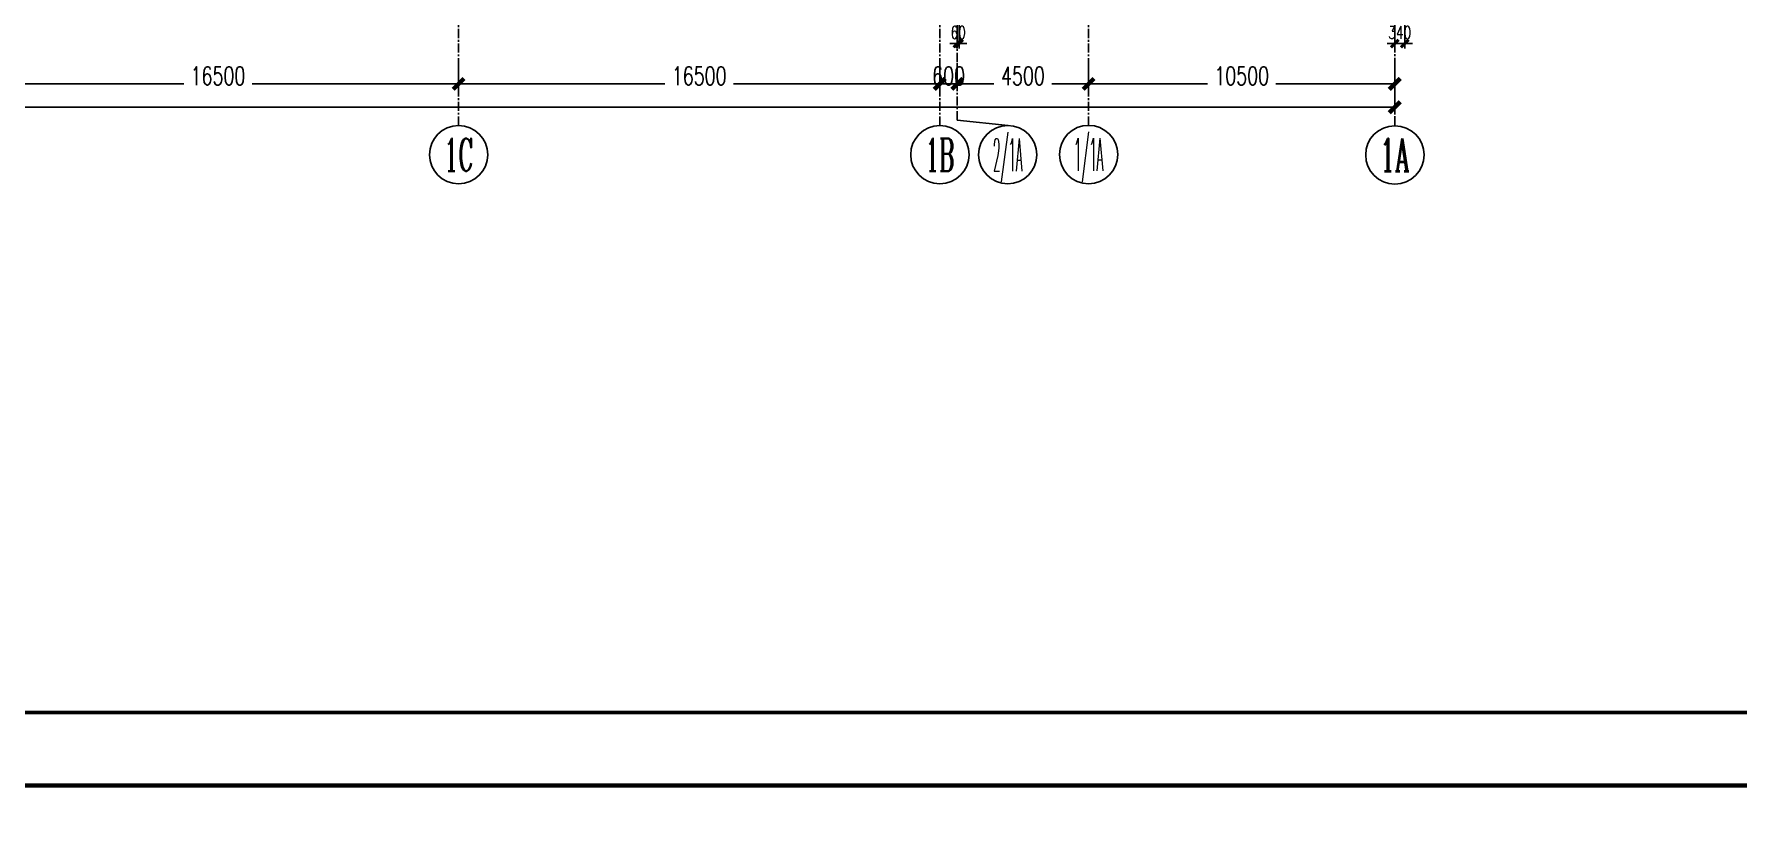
# Model space of a CAD drawing. Extents: x 782294 to 1727252, y -631030 to 17645.
# Drawn here: x 1299147 to 1357565, y -276049 to -248789 of the extents above; entities that cross this region are included whole.
import ezdxf
from ezdxf.enums import TextEntityAlignment as Align

# ---------------------------------------------------------------- set-up
doc = ezdxf.new("R2010")
doc.units = 0
doc.linetypes.add('CENTER', pattern=[2, 1.25, -0.25, 0.25, -0.25])
doc.layers.get('Defpoints').update_dxf_attribs({"color": 210})
for name, color, linetype in [('!ZN1-标注-173', 173, 'Continuous'), ('0-cxFrame', 155, 'Continuous'), ('3符号', 3, 'Continuous'), ('DIM', 173, 'Continuous'), ('DOTE', 1, 'CENTER')]:
    doc.layers.add(name, color=color, linetype=linetype)
doc.layers.add('0-cxText', color=131, linetype='Continuous', lineweight=25)
doc.styles.add('_TCH_AXIS', font='COMPLEX', dxfattribs={"bigfont": 'GBCBIG'})
doc.styles.add('cx_tuming', font='simhei.ttf')
doc.styles.add('cx_tuqian1', font='')
doc.styles.add('DHTEXT-1', font='romans.shx', dxfattribs={"width": 0.7, "bigfont": 'chinese.shx'})
doc.styles.add('黑体', font='simhei.ttf', dxfattribs={"height": 12})
doc.styles.get('cx_tuqian1').set_extended_font_data('SimSun')
doc.dimstyles.new('ZN175', dxfattribs={"dimscale": 175, "dimtxt": 2.5, "dimasz": 1.5, "dimexe": 1, "dimexo": 2, "dimgap": 0.9, "dimtad": 1, "dimdec": 0, "dimdsep": 46, "dimtxsty": 'DHTEXT-1', "dimblk": 'ARCHTICK', "dimcen": 2.5, "dimclrd": 173, "dimclre": 173, "dimclrt": 7, "dimazin": 2, "dimtfac": 1, "dimtdec": 0, "dimtix": 1, "dimtmove": 2, "dimatfit": 3, "dimfxl": 0, "dimtolj": 1, "dimtzin": 0, "dimarcsym": 0})
doc.dimstyles.new('ZN250', dxfattribs={"dimscale": 250, "dimtxt": 2.5, "dimasz": 1.5, "dimexe": 1, "dimexo": 2, "dimgap": 0.9, "dimtad": 1, "dimdec": 0, "dimdsep": 46, "dimtxsty": 'DHTEXT-1', "dimblk": 'ARCHTICK', "dimcen": 2.5, "dimclrd": 173, "dimclre": 173, "dimclrt": 7, "dimazin": 2, "dimtfac": 1, "dimtdec": 0, "dimtix": 1, "dimtmove": 2, "dimatfit": 3, "dimfxl": 0, "dimarcsym": 0})

# ---------------------------------------------------------------- blocks, each defined once
blk = doc.blocks.new('TK22.A1 L(Dragon)')
at = {"layer": '0-cxFrame', "color": 7, "const_width": 0.5}
blk.add_lwpolyline([(0, 0), (-841, 0), (-841, 594), (0, 594)], close=True, dxfattribs=at)
at = {"layer": '0-cxFrame', "const_width": 0.5}
blk.add_lwpolyline([(-80, 10), (-821, 10), (-821, 584), (-80, 584)], close=True, dxfattribs=at)
at = {"style": '黑体', "flags": 4}
blk.add_attdef('图幅', text='', height=3.3, dxfattribs=at).set_placement((-40, 3), align=Align.RIGHT)
at = {"layer": '0-cxText', "flags": 4}
for tag, height, style, p in [('建设单位', 3.5, 'cx_tuming', (-45, 240)), ('项目名称', 3.5, 'cx_tuming', (-45, 210)), ('子项名称', 3.5, 'cx_tuming', (-45, 180)), ('工程编号', 3.3, 'cx_tuqian1', (-35, 165)), ('图名1', 3.5, 'cx_tuming', (-45, 87)), ('图名2', 3.5, 'cx_tuming', (-45, 79)), ('图名3', 3.5, 'cx_tuming', (-45, 71)), ('出图日期', 3.3, 'cx_tuqian1', (-39, 60)), ('专业', 3.3, 'cx_tuqian1', (-55, 52)), ('图号', 3.3, 'cx_tuqian1', (-55, 44)), ('版次', 3.3, 'cx_tuqian1', (-20, 44))]:
    blk.add_attdef(tag, text='', height=height, dxfattribs=dict(at, style=style)).set_placement(p, align=Align.MIDDLE)
at = {"layer": 'Defpoints', "color": 6, "flags": 4}
for tag, height, style, p in [('tufu', 3.3, '黑体', (-12, 12)), ('dwfname', 4, 'cx_tuqian1', (-80, 3))]:
    blk.add_attdef(tag, text='', height=height, dxfattribs=dict(at, style=style)).set_placement(p, align=Align.RIGHT)
blk = doc.blocks.new('_ArchTick')
at = {"color": 0, "linetype": 'ByBlock', "const_width": 0.4}
blk.add_lwpolyline([(-0.5, -0.5), (0.5, 0.5)], dxfattribs=at)
blk = doc.blocks.new('*D1378')
at = {"layer": 'Defpoints', "color": 0, "ltscale": 2500, "transparency": 16777216}
for p in [(76500, -3340), (93000, -3340), (93000, -4567)]:
    blk.add_point(p, dxfattribs=at)
at = {"layer": 'DIM', "color": 173, "linetype": 'ByBlock', "lineweight": -2, "ltscale": 2500, "transparency": 16777216}
for p, q in [((76500, -3840), (76500, -4817)), ((93000, -3840), (93000, -4817)), ((76500, -4567), (83577, -4567)), ((93000, -4567), (85923, -4567))]:
    blk.add_line(p, q, dxfattribs=at)
at = {"layer": 'DIM', "color": 173, "lineweight": -2, "ltscale": 2500, "transparency": 16777216, "xscale": 375, "yscale": 375, "zscale": 375, "rotation": 180}
blk.add_blockref('_ArchTick', (76500, -4567), dxfattribs=at)
at = {"layer": 'DIM', "color": 173, "lineweight": -2, "ltscale": 2500, "transparency": 16777216, "xscale": 375, "yscale": 375, "zscale": 375}
blk.add_blockref('_ArchTick', (93000, -4567), dxfattribs=at)
at = {"layer": 'DIM', "color": 7, "ltscale": 2500, "transparency": 16777216, "insert": (84750, -4292), "char_height": 625, "attachment_point": 5, "style": 'DHTEXT-1'}
blk.add_mtext('16500', dxfattribs=at)
blk = doc.blocks.new('*D1379')
at = {"layer": 'Defpoints', "color": 0, "ltscale": 2500, "transparency": 16777216}
for p in [(93000, -3340), (109500, -3340), (109500, -4567)]:
    blk.add_point(p, dxfattribs=at)
at = {"layer": 'DIM', "color": 173, "linetype": 'ByBlock', "lineweight": -2, "ltscale": 2500, "transparency": 16777216}
for p, q in [((93000, -3840), (93000, -4817)), ((109500, -3840), (109500, -4817)), ((93000, -4567), (100077, -4567)), ((109500, -4567), (102423, -4567))]:
    blk.add_line(p, q, dxfattribs=at)
at = {"layer": 'DIM', "color": 173, "lineweight": -2, "ltscale": 2500, "transparency": 16777216, "xscale": 375, "yscale": 375, "zscale": 375, "rotation": 180}
blk.add_blockref('_ArchTick', (93000, -4567), dxfattribs=at)
at = {"layer": 'DIM', "color": 173, "lineweight": -2, "ltscale": 2500, "transparency": 16777216, "xscale": 375, "yscale": 375, "zscale": 375}
blk.add_blockref('_ArchTick', (109500, -4567), dxfattribs=at)
at = {"layer": 'DIM', "color": 7, "ltscale": 2500, "transparency": 16777216, "insert": (101250, -4292), "char_height": 625, "attachment_point": 5, "style": 'DHTEXT-1'}
blk.add_mtext('16500', dxfattribs=at)
blk = doc.blocks.new('*D1380')
at = {"layer": 'Defpoints', "color": 0, "ltscale": 2500, "transparency": 16777216}
for p in [(109500, -3340), (110100, -3340), (110100, -4567)]:
    blk.add_point(p, dxfattribs=at)
at = {"layer": 'DIM', "color": 173, "linetype": 'ByBlock', "lineweight": -2, "ltscale": 2500, "transparency": 16777216}
for p, q in [((109500, -3840), (109500, -4817)), ((110100, -3840), (110100, -4817)), ((109500, -4567), (110100, -4567))]:
    blk.add_line(p, q, dxfattribs=at)
at = {"layer": 'DIM', "color": 173, "lineweight": -2, "ltscale": 2500, "transparency": 16777216, "xscale": 375, "yscale": 375, "zscale": 375, "rotation": 180}
blk.add_blockref('_ArchTick', (109500, -4567), dxfattribs=at)
at = {"layer": 'DIM', "color": 173, "lineweight": -2, "ltscale": 2500, "transparency": 16777216, "xscale": 375, "yscale": 375, "zscale": 375}
blk.add_blockref('_ArchTick', (110100, -4567), dxfattribs=at)
at = {"layer": 'DIM', "color": 7, "ltscale": 2500, "transparency": 16777216, "insert": (109800, -4292), "char_height": 625, "attachment_point": 5, "style": 'DHTEXT-1'}
blk.add_mtext('600', dxfattribs=at)
blk = doc.blocks.new('*D1381')
at = {"layer": 'Defpoints', "color": 0, "ltscale": 2500, "transparency": 16777216}
for p in [(110100, -3340), (114600, -3340), (114600, -4567)]:
    blk.add_point(p, dxfattribs=at)
at = {"layer": 'DIM', "color": 173, "linetype": 'ByBlock', "lineweight": -2, "ltscale": 2500, "transparency": 16777216}
for p, q in [((110100, -3840), (110100, -4817)), ((114600, -3840), (114600, -4817)), ((110100, -4567), (111354, -4567)), ((114600, -4567), (113346, -4567))]:
    blk.add_line(p, q, dxfattribs=at)
at = {"layer": 'DIM', "color": 173, "lineweight": -2, "ltscale": 2500, "transparency": 16777216, "xscale": 375, "yscale": 375, "zscale": 375, "rotation": 180}
blk.add_blockref('_ArchTick', (110100, -4567), dxfattribs=at)
at = {"layer": 'DIM', "color": 173, "lineweight": -2, "ltscale": 2500, "transparency": 16777216, "xscale": 375, "yscale": 375, "zscale": 375}
blk.add_blockref('_ArchTick', (114600, -4567), dxfattribs=at)
at = {"layer": 'DIM', "color": 7, "ltscale": 2500, "transparency": 16777216, "insert": (112350, -4292), "char_height": 625, "attachment_point": 5, "style": 'DHTEXT-1'}
blk.add_mtext('4500', dxfattribs=at)
blk = doc.blocks.new('*D1382')
at = {"layer": 'Defpoints', "color": 0, "ltscale": 2500, "transparency": 16777216}
for p in [(114600, -3340), (125100, -3340), (125100, -4567)]:
    blk.add_point(p, dxfattribs=at)
at = {"layer": 'DIM', "color": 173, "linetype": 'ByBlock', "lineweight": -2, "ltscale": 2500, "transparency": 16777216}
for p, q in [((114600, -3840), (114600, -4817)), ((125100, -3840), (125100, -4817)), ((114600, -4567), (118677, -4567)), ((125100, -4567), (121023, -4567))]:
    blk.add_line(p, q, dxfattribs=at)
at = {"layer": 'DIM', "color": 173, "lineweight": -2, "ltscale": 2500, "transparency": 16777216, "xscale": 375, "yscale": 375, "zscale": 375, "rotation": 180}
blk.add_blockref('_ArchTick', (114600, -4567), dxfattribs=at)
at = {"layer": 'DIM', "color": 173, "lineweight": -2, "ltscale": 2500, "transparency": 16777216, "xscale": 375, "yscale": 375, "zscale": 375}
blk.add_blockref('_ArchTick', (125100, -4567), dxfattribs=at)
at = {"layer": 'DIM', "color": 7, "ltscale": 2500, "transparency": 16777216, "insert": (119850, -4292), "char_height": 625, "attachment_point": 5, "style": 'DHTEXT-1'}
blk.add_mtext('10500', dxfattribs=at)
blk = doc.blocks.new('*D1383')
at = {"layer": 'Defpoints', "color": 0, "ltscale": 2500, "transparency": 16777216}
for p in [(0, -3440), (125100, -3440), (125100, -5367)]:
    blk.add_point(p, dxfattribs=at)
at = {"layer": 'DIM', "color": 173, "linetype": 'ByBlock', "lineweight": -2, "ltscale": 2500, "transparency": 16777216}
for p, q in [((0, -3940), (0, -5617)), ((125100, -3940), (125100, -5617)), ((0, -5367), (61269, -5367)), ((125100, -5367), (64031, -5367))]:
    blk.add_line(p, q, dxfattribs=at)
at = {"layer": 'DIM', "color": 173, "lineweight": -2, "ltscale": 2500, "transparency": 16777216, "xscale": 375, "yscale": 375, "zscale": 375, "rotation": 180}
blk.add_blockref('_ArchTick', (0, -5367), dxfattribs=at)
at = {"layer": 'DIM', "color": 173, "lineweight": -2, "ltscale": 2500, "transparency": 16777216, "xscale": 375, "yscale": 375, "zscale": 375}
blk.add_blockref('_ArchTick', (125100, -5367), dxfattribs=at)
at = {"layer": 'DIM', "color": 7, "ltscale": 2500, "transparency": 16777216, "insert": (62650, -5092), "char_height": 625, "attachment_point": 5, "style": 'DHTEXT-1'}
blk.add_mtext('125100', dxfattribs=at)
blk = doc.blocks.new('卓越-轴号')
blk.add_circle((0, 0), 4)
at = {"color": 0, "style": '_TCH_AXIS', "width": 1.041667, "flags": 8}
blk.add_attdef('A', text='', height=4.48, dxfattribs=at).set_placement((-2, -2.24), (2, -2.24), align=Align.FIT)
blk = doc.blocks.new('*D1395')
at = {"layer": '!ZN1-标注-173', "color": 173, "linetype": 'ByBlock', "lineweight": -2, "ltscale": 1750, "transparency": 16777216}
for p, q in [((1345801, -248481), (1345801, -249288)), ((1346141, -248481), (1346141, -249288)), ((1345801, -249113), (1345539, -249113)), ((1345801, -249113), (1346141, -249113)), ((1346141, -249113), (1346404, -249113))]:
    blk.add_line(p, q, dxfattribs=at)
at = {"layer": 'Defpoints', "color": 0, "ltscale": 1750, "transparency": 16777216}
for p in [(1345801, -248131), (1346141, -248131), (1346141, -249113)]:
    blk.add_point(p, dxfattribs=at)
at = {"layer": '!ZN1-标注-173', "color": 173, "lineweight": -2, "ltscale": 1750, "transparency": 16777216, "xscale": 262.5, "yscale": 262.5, "zscale": 262.5}
blk.add_blockref('_ArchTick', (1345801, -249113), dxfattribs=at)
at = {"layer": '!ZN1-标注-173', "color": 173, "lineweight": -2, "ltscale": 1750, "transparency": 16777216, "xscale": 262.5, "yscale": 262.5, "zscale": 262.5, "rotation": 180}
blk.add_blockref('_ArchTick', (1346141, -249113), dxfattribs=at)
at = {"layer": '!ZN1-标注-173', "color": 7, "ltscale": 1750, "transparency": 16777216, "insert": (1345971, -248736), "char_height": 437.5, "attachment_point": 5, "style": 'DHTEXT-1'}
blk.add_mtext('\\A1;340', dxfattribs=at)
blk = doc.blocks.new('*D1404')
at = {"layer": '!ZN1-标注-173', "color": 173, "linetype": 'ByBlock', "lineweight": -2, "ltscale": 1750, "transparency": 16777216}
for p, q in [((1330801, -248481), (1330801, -249288)), ((1330861, -248481), (1330861, -249288)), ((1330801, -249113), (1330539, -249113)), ((1330861, -249113), (1330801, -249113)), ((1330861, -249113), (1331124, -249113))]:
    blk.add_line(p, q, dxfattribs=at)
at = {"layer": 'Defpoints', "color": 0, "ltscale": 1750, "transparency": 16777216}
for p in [(1330801, -248131), (1330861, -248131), (1330801, -249113)]:
    blk.add_point(p, dxfattribs=at)
at = {"layer": '!ZN1-标注-173', "color": 173, "lineweight": -2, "ltscale": 1750, "transparency": 16777216, "xscale": 262.5, "yscale": 262.5, "zscale": 262.5}
blk.add_blockref('_ArchTick', (1330801, -249113), dxfattribs=at)
at = {"layer": '!ZN1-标注-173', "color": 173, "lineweight": -2, "ltscale": 1750, "transparency": 16777216, "xscale": 262.5, "yscale": 262.5, "zscale": 262.5, "rotation": 180}
blk.add_blockref('_ArchTick', (1330861, -249113), dxfattribs=at)
at = {"layer": '!ZN1-标注-173', "color": 7, "ltscale": 1750, "transparency": 16777216, "insert": (1330831, -248736), "char_height": 437.5, "attachment_point": 5, "style": 'DHTEXT-1'}
blk.add_mtext('\\A1;60', dxfattribs=at)
blk = doc.blocks.new('20250901082728')
at = {"layer": 'DOTE', "ltscale": 250}
for p, q in [((93000, -5993.9), (93000, 99662.3)), ((109500, -5993.9), (109500, 99606.4)), ((114600, -5993.9), (114600, 99662.3)), ((125100, -5988.9), (125100, 99662.3)), ((110100, -5810), (110100, 98940.2))]:
    blk.add_line(p, q, dxfattribs=at)
at = {"layer": 'DOTE', "linetype": 'ByBlock'}
blk.add_line((111845.3, -5994), (110100, -5810), dxfattribs=at)
at = {"layer": '3符号', "color": 7}
ref = blk.add_blockref('卓越-轴号', (93001.1, -6993.9), dxfattribs=dict(at, xscale=250, yscale=250, zscale=250))
ref.add_attrib('A', '1C', dxfattribs={"layer": '0', "color": 0, "height": 1120, "style": '_TCH_AXIS', "width": 0.625}).set_placement((92501.1, -7553.9), (93501.1, -7553.9), align=Align.FIT)
ref = blk.add_blockref('卓越-轴号', (109501.1, -6993.9), dxfattribs=dict(at, xscale=250, yscale=250, zscale=250))
ref.add_attrib('A', '1B', dxfattribs={"layer": '0', "color": 0, "height": 1120, "style": '_TCH_AXIS', "width": 0.585938}).set_placement((109001.1, -7553.9), (110001.1, -7553.9), align=Align.FIT)
ref = blk.add_blockref('卓越-轴号', (111828.2, -6993.9), dxfattribs=dict(at, xscale=250, yscale=250, zscale=250))
ref.add_attrib('A', '2/1A', dxfattribs={"layer": '0', "color": 0, "height": 1120, "style": '_TCH_AXIS', "width": 0.25}).set_placement((111328.2, -7553.9), (112328.2, -7553.9), align=Align.FIT)
ref = blk.add_blockref('卓越-轴号', (114601.1, -6988.9), dxfattribs=dict(at, xscale=250, yscale=250, zscale=250))
ref.add_attrib('A', '1/1A', dxfattribs={"layer": '0', "color": 0, "height": 1120, "style": '_TCH_AXIS', "width": 0.267857}).set_placement((114101.1, -7548.9), (115101.1, -7548.9), align=Align.FIT)
ref = blk.add_blockref('卓越-轴号', (125101.1, -7003), dxfattribs=dict(at, xscale=250, yscale=250, zscale=250))
ref.add_attrib('A', '1A', dxfattribs={"layer": '0', "color": 0, "height": 1120, "style": '_TCH_AXIS', "width": 0.568182}).set_placement((124601.1, -7563), (125601.1, -7563), align=Align.FIT)
at = {"layer": 'DIM', "ltscale": 2500}
for base, p1, p2, picture, middle in [((125100, -5366.7), (0, -3440), (125100, -3440), '*D1383', (62650, -5091.7)), ((93000, -4566.7), (76500, -3340), (93000, -3340), '*D1378', (84750, -4291.7)), ((109500, -4566.7), (93000, -3340), (109500, -3340), '*D1379', (101250, -4291.7)), ((110100, -4566.7), (109500, -3340), (110100, -3340), '*D1380', (109800, -4291.7)), ((114600, -4566.7), (110100, -3340), (114600, -3340), '*D1381', (112350, -4291.7)), ((125100, -4566.7), (114600, -3340), (125100, -3340), '*D1382', (119850, -4291.7))]:
    dim = blk.add_linear_dim(base=base, p1=p1, p2=p2, angle=0, dimstyle='ZN250', dxfattribs=at)
    dim.commit()
    dim.dimension.update_dxf_attribs({"geometry": picture, "text_midpoint": middle, "dimtype": 129})

msp = doc.modelspace()

# ---------------------------------------------------------------- block references
at = {"ltscale": 2000}
msp.add_blockref('20250901082728', (1220701.4, -245931.2), dxfattribs=at)
at = {"layer": '0-cxFrame'}
for p, xscale, yscale, zscale in [((1390776.7, -274555.4), 250, 250, 250), ((1474876.7, -452755.4), 300, 300, 300)]:
    msp.add_blockref('TK22.A1 L(Dragon)', p, dxfattribs=dict(at, xscale=xscale, yscale=yscale, zscale=zscale))

# ---------------------------------------------------------------- dimensions: what is measured, and where the dimension line sits
at = {"layer": '!ZN1-标注-173', "ltscale": 1750}
for base, p1, p2, picture, middle in [((1330801.3, -249112.7), (1330861.3, -248131.2), (1330801.3, -248131.2), '*D1404', (1330831.3, -248736.4)), ((1346141.3, -249112.7), (1345801.3, -248131.2), (1346141.3, -248131.2), '*D1395', (1345971.3, -248736.4))]:
    dim = msp.add_linear_dim(base=base, p1=p1, p2=p2, dimstyle='ZN175', dxfattribs=at)
    dim.commit()
    dim.dimension.update_dxf_attribs({"geometry": picture, "text_midpoint": middle})

doc.saveas('drawing.dxf')
